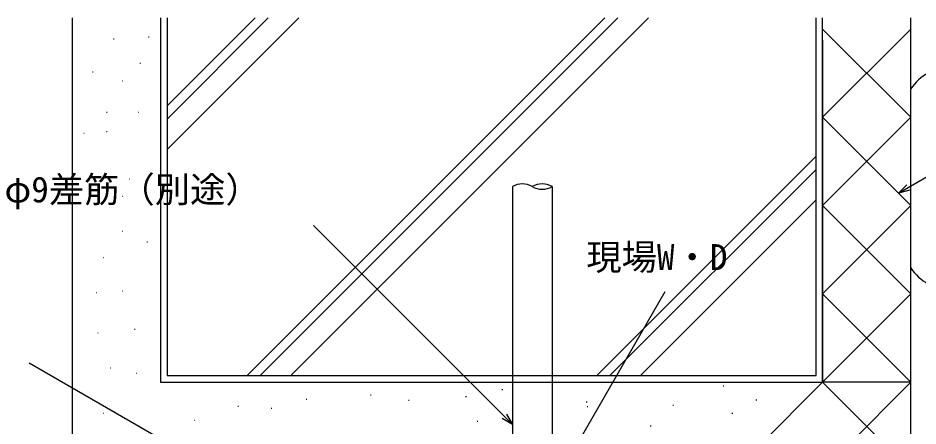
# Model space of a CAD drawing. Units: millimetres, scale not verified. Extents: x -525 to 525, y -783 to 779.
# Drawn here: x -419.3 to -215.4, y 504.9 to 597.3 of the extents above; entities that cross this region are included whole.
import ezdxf
from ezdxf.enums import TextEntityAlignment as Align

# ---------------------------------------------------------------- set-up
doc = ezdxf.new("R2010")
doc.units = ezdxf.units.MM
doc.header["$LTSCALE"] = 4
for name, color, linetype in [('0-6_YKK_D', 6, 'Continuous'), ('0-8_YSS_K', 3, 'Continuous'), ('0-9_YSS_KE', 3, 'Continuous')]:
    doc.layers.add(name, color=color, linetype=linetype)
doc.styles.add('ＭＳ ゴシック', font='')
doc.styles.get('ＭＳ ゴシック').set_extended_font_data('MS Gothic')

msp = doc.modelspace()

# ---------------------------------------------------------------- linework, layer by layer
at = {"layer": '0-6_YKK_D'}
for points in [[(-219.807, 557.608), (-217.599, 558.883), (-171.843, 585.3)], [(-217.257, 558.291), (-219.807, 557.608), (-217.94, 559.475)], [(-307.296, 505.223), (-309.099, 507.026), (-352.373, 550.3)], [(-297.155, 492.851), (-295.88, 495.059), (-272.647, 535.3)], [(-345.915, 478.201), (-348.124, 479.476), (-416.8, 519.126)], [(-308.616, 507.509), (-307.296, 505.223), (-309.582, 506.543)]]:
    msp.add_lwpolyline(points, dxfattribs=at)
at = {"layer": '0-8_YSS_K'}
for p, q in [((-385.5, 577.372), (-365.572, 597.3)), ((-385.5, 574.403), (-362.603, 597.3)), ((-385.5, 567.473), (-355.673, 597.3)), ((-367.376, 516.3), (-286.376, 597.3)), ((-364.406, 516.3), (-283.407, 597.3)), ((-357.477, 516.3), (-276.477, 597.3)), ((-217, 574.801), (-237, 594.801)), ((-237, 574.801), (-217, 594.801)), ((-397.632, 592.607), (-397.532, 592.607)), ((-389.697, 593.004), (-389.597, 593.004)), ((-391.681, 587.055), (-391.581, 587.055)), ((-402.393, 585.072), (-402.293, 585.072)), ((-395.649, 583.089), (-395.549, 583.089)), ((-399.219, 575.951), (-399.119, 575.951)), ((-392.078, 575.951), (-391.978, 575.951)), ((-217, 554.801), (-237, 574.801)), ((-237, 554.801), (-217, 574.801)), ((-404.377, 571.192), (-404.277, 571.192)), ((-399.219, 571.588), (-399.119, 571.588)), ((-288.179, 516.301), (-238.5, 565.98)), ((-285.209, 516.301), (-238.5, 563.011)), ((-400.41, 560.88), (-400.31, 560.88)), ((-394.062, 560.88), (-393.962, 560.88)), ((-307.296, 559.095), (-307.296, 489.098)), ((-298.296, 559.095), (-298.296, 489.098)), ((-395.649, 556.915), (-395.549, 556.915)), ((-278.28, 516.301), (-238.5, 556.081)), ((-217, 534.801), (-237, 554.801)), ((-237, 534.801), (-217, 554.801)), ((-395.649, 548.983), (-395.549, 548.983)), ((-390.094, 546.603), (-389.994, 546.603)), ((-400.013, 543.034), (-399.913, 543.034)), ((-401.6, 535.103), (-401.5, 535.103)), ((-395.649, 535.499), (-395.549, 535.499)), ((-237, 514.801), (-217, 534.801)), ((-217, 514.801), (-237, 534.801)), ((-392.871, 526.774), (-392.771, 526.774)), ((-401.203, 525.981), (-401.103, 525.981)), ((-398.426, 518.049), (-398.326, 518.049)), ((-392.475, 516.86), (-392.375, 516.86)), ((-267, 484.8), (-237, 514.801)), ((-259.56, 513.969), (-259.36, 513.969)), ((-247.002, 484.8), (-217, 514.801)), ((-217, 494.801), (-237, 514.801)), ((-339.452, 511.956), (-339.252, 511.956)), ((-309.669, 513.164), (-309.469, 513.164)), ((-353.99, 510.911), (-353.89, 510.911)), ((-330.842, 510.71), (-330.642, 510.71)), ((-317.92, 511.554), (-317.72, 511.554)), ((-290.551, 510.347), (-290.351, 510.347)), ((-252.114, 510.749), (-251.914, 510.749)), ((-400.013, 507.738), (-399.913, 507.738)), ((-369.463, 509.325), (-369.363, 509.325)), ((-361.925, 508.928), (-361.825, 508.928)), ((-361.925, 508.928), (-361.825, 508.928)), ((-290.372, 509.306), (-290.172, 509.306)), ((-270.956, 509.54), (-270.756, 509.54)), ((-257.547, 507.73), (-257.347, 507.73)), ((-379.382, 506.152), (-379.282, 506.152)), ((-315.303, 505.919), (-315.103, 505.919)), ((-276.061, 504.913), (-275.861, 504.913))]:
    msp.add_line(p, q, dxfattribs=at)
for points in [[(-407, 597.3), (-407, 484.8), (-397, 474.8), (-352, 474.8), (-349.351, 484.8)], [(-387, 597.3), (-387, 514.8), (-237, 514.802), (-237, 597.3)], [(-385.5, 597.3), (-385.5, 516.3), (-238.5, 516.302), (-238.5, 597.3)]]:
    msp.add_lwpolyline(points, dxfattribs=at)
for centre, start, end in [((-305.046, 555.198), 60.00002, 119.99998), ((-300.546, 555.198), 59.99998, 120.00002), ((-300.546, 562.992), 239.99998, 300.00002)]:
    msp.add_arc(centre, 4.5, start, end, dxfattribs=at)
at = {"layer": '0-9_YSS_KE'}
for p, q in [((-217, 514.801), (-217, 597.3)), ((-237, 592.311), (-237, 514.801)), ((-217, 540.68), (-217, 581.216)), ((-217, 514.801), (-237, 514.801)), ((-217, 484.8), (-217, 514.801))]:
    msp.add_line(p, q, dxfattribs=at)
for centre, start, end in [((-208.5, 575.948), 25.84407, 148.21167), ((-208.5, 545.948), 211.78833, 334.15817)]:
    msp.add_arc(centre, 10, start, end, dxfattribs=at)

# ---------------------------------------------------------------- texts
at = {"layer": '0-6_YKK_D', "style": 'ＭＳ ゴシック'}
for s, p in [('φ9差筋（別途）', (-422.364, 553.755)), ('現場W・D', (-290.545, 538.436))]:
    msp.add_text(s, height=5.865, dxfattribs=at).set_placement(p, align=Align.BOTTOM_LEFT)

doc.saveas('drawing.dxf')
